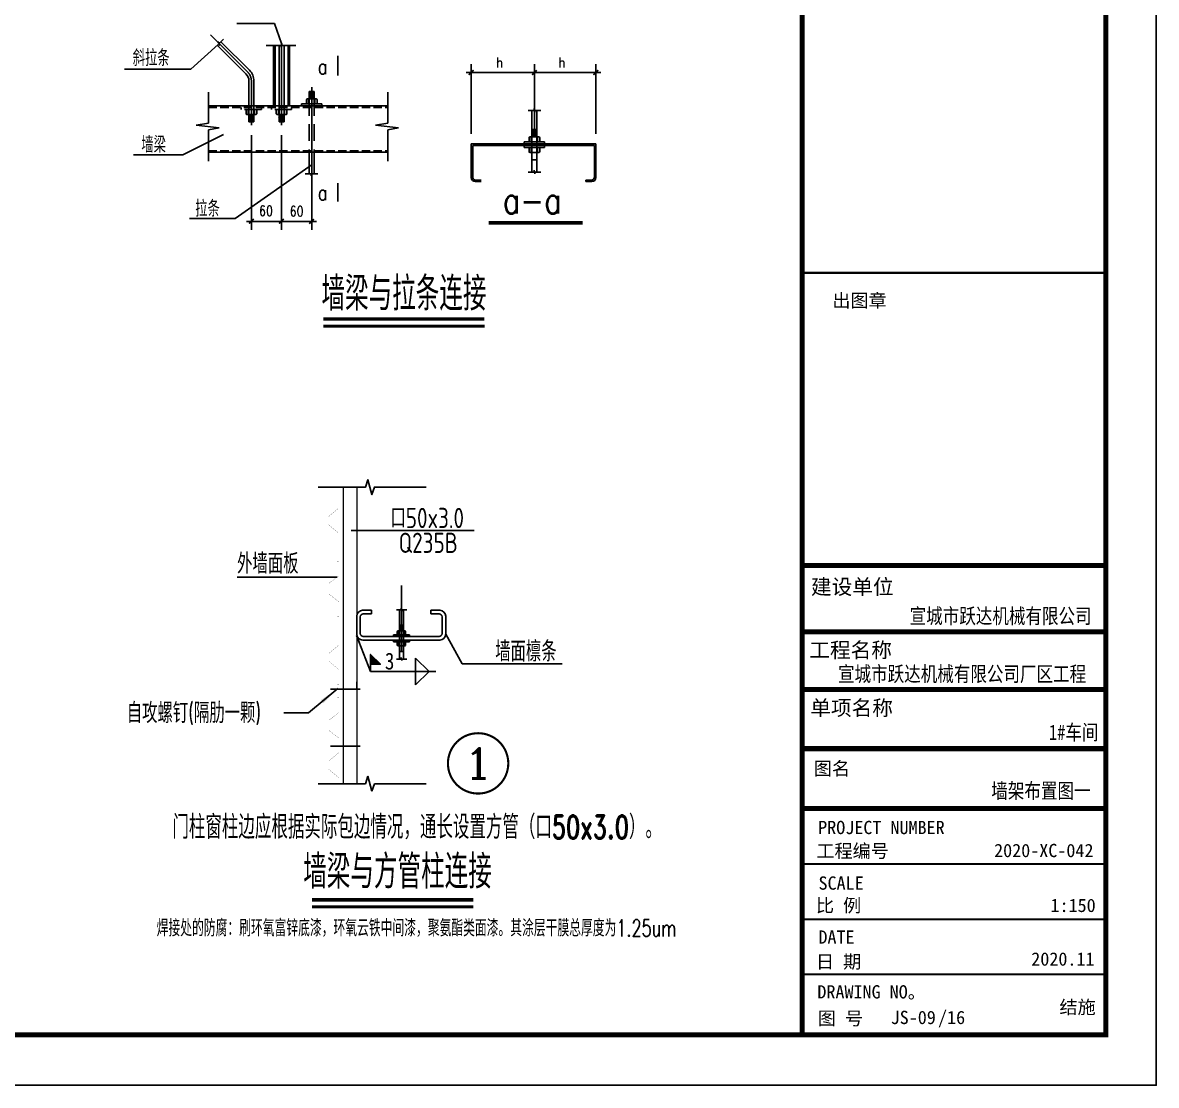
# Model space of a CAD drawing. Extents: x 69728788 to 149766163, y 20718153 to 43663798.
# Drawn here: x 74898904 to 74932569, y 21346809 to 21378362 of the extents above; entities that cross this region are included whole.
import ezdxf
from ezdxf.enums import TextEntityAlignment as Align

# ---------------------------------------------------------------- set-up
doc = ezdxf.new("R2010")
doc.units = 0
doc.header["$LTSCALE"] = 1000
doc.header["$MEASUREMENT"] = 0
for name, pattern in [('CENTER', [2, 1.25, -0.25, 0.25, -0.25]), ('DASH', [0.35, 0.25, -0.1]), ('DASHDOT', [25.4, 12.7, -6.35, 0, -6.35]), ('DASHED', [0.75, 0.5, -0.25])]:
    doc.linetypes.add(name, pattern=pattern)
doc.layers.get('0').update_dxf_attribs({"linetype": 'CONTINUOUS'})
for name, color, linetype in [('116', 1, 'CONTINUOUS'), ('5图框', 7, 'CONTINUOUS'), ('AXIS', 3, 'CONTINUOUS'), ('DHX', 1, 'DASHDOT'), ('DIM', 3, 'CONTINUOUS'), ('OTHER', 7, 'CONTINUOUS'), ('PUB_DIM', 3, 'CONTINUOUS'), ('PUB_HATCH', 8, 'CONTINUOUS'), ('PUB_TEXT', 7, 'CONTINUOUS'), ('PUB_TITLE', 4, 'CONTINUOUS'), ('QL', 4, 'CONTINUOUS'), ('TEXT', 7, 'CONTINUOUS'), ('XUX', 3, 'DASHED'), ('图框', 253, 'CONTINUOUS'), ('焊缝标注', 253, 'CONTINUOUS')]:
    doc.layers.add(name, color=color, linetype=linetype)
for name, color, linetype, lineweight in [('JXB-C3', 3, 'CONTINUOUS', 5), ('NO1', 3, 'CENTER', 5), ('图文说明基线', 251, 'CONTINUOUS', 50)]:
    doc.layers.add(name, color=color, linetype=linetype, lineweight=lineweight)
doc.styles.add('-黑体', font='simhei.ttf')
doc.styles.add('_TXT', font='SIMPLEX.shx', dxfattribs={"width": 0.6})
doc.styles.add('COMP', font='complex', dxfattribs={"bigfont": 'hztxt'})
doc.styles.add('DIM_FONT', font='SIMPLEX.shx', dxfattribs={"width": 0.8})
doc.styles.add('hztxt', font='romand_pkpm', dxfattribs={"bigfont": 'hztxt'})
doc.styles.add('TSSD_Rein', font='atssdeng.shx', dxfattribs={"width": 0.7, "bigfont": 'atssdchn.shx'})
doc.styles.add('宋体', font='', dxfattribs={"width": 0.8})
doc.styles.add('黑体', font='simhei.ttf', dxfattribs={"width": 0.6, "height": 4.3})
doc.styles.get('宋体').set_extended_font_data('SimSun')

# ---------------------------------------------------------------- blocks, each defined once
blk = doc.blocks.new('_ARROW')
blk.add_solid([(0, 0), (-1, 0.1), (-1, -0.1)])
blk = doc.blocks.new('_INDEX1')
at = {"const_width": 0.035}
blk.add_lwpolyline([(-0.5, 0, 1), (0.5, 0, 1)], format="xyb", close=True, dxfattribs=at)
at = {"style": 'COMP', "width": 2.333333}
blk.add_attdef('1', text='', height=0.5, dxfattribs=at).set_placement((-0.25, -0.25), (0.25, -0.25), align=Align.FIT)
blk = doc.blocks.new('*X30')
at = {"color": 0}
for p, q in [((20624, 8002), (20656, 8034)), ((20626, 7986), (20676, 8036)), ((20639, 7981), (20692, 8035)), ((20622, 8017), (20636, 8031)), ((20659, 7984), (20694, 8020)), ((20679, 7986), (20696, 8004))]:
    blk.add_line(p, q, dxfattribs=at)
blk = doc.blocks.new('*X32')
at = {"color": 0}
for p, q in [((20847, 8048), (20858, 8059)), ((20849, 8033), (20878, 8062)), ((20851, 8017), (20898, 8064)), ((20861, 8009), (20918, 8066)), ((20881, 8012), (20920, 8050)), ((20901, 8014), (20922, 8035)), ((20921, 8017), (20924, 8019))]:
    blk.add_line(p, q, dxfattribs=at)
blk = doc.blocks.new('*X31')
at = {"color": 0}
for p, q in [((20622, 8017), (20636, 8031)), ((20624, 8002), (20656, 8034)), ((20626, 7986), (20676, 8036)), ((20639, 7981), (20692, 8035)), ((20659, 7984), (20694, 8020)), ((20679, 7986), (20696, 8004))]:
    blk.add_line(p, q, dxfattribs=at)
blk = doc.blocks.new('*X33')
at = {"color": 0}
for p, q in [((22073, 7790), (22086, 7802)), ((22085, 7787), (22100, 7802)), ((22099, 7787), (22114, 7802)), ((22113, 7787), (22128, 7802)), ((22127, 7787), (22142, 7802)), ((22142, 7787), (22157, 7802)), ((22156, 7787), (22171, 7802)), ((22170, 7787), (22185, 7802)), ((22184, 7787), (22199, 7802)), ((22198, 7787), (22213, 7802)), ((22212, 7787), (22227, 7802)), ((22226, 7787), (22241, 7802)), ((22241, 7787), (22256, 7802)), ((22255, 7787), (22270, 7802)), ((22269, 7787), (22284, 7802)), ((22283, 7787), (22298, 7802)), ((22297, 7787), (22312, 7802)), ((22311, 7787), (22326, 7802)), ((22325, 7787), (22340, 7802)), ((22340, 7787), (22355, 7802)), ((22354, 7787), (22369, 7802)), ((22368, 7787), (22383, 7802)), ((22382, 7787), (22397, 7802)), ((22396, 7787), (22411, 7802)), ((22410, 7787), (22425, 7802)), ((22424, 7787), (22439, 7802)), ((22439, 7787), (22454, 7802)), ((22453, 7787), (22468, 7802)), ((22467, 7787), (22482, 7802)), ((22481, 7787), (22496, 7802)), ((22495, 7787), (22510, 7802)), ((22509, 7787), (22524, 7802)), ((22523, 7787), (22538, 7802)), ((22538, 7787), (22553, 7802)), ((22552, 7787), (22567, 7802)), ((22566, 7787), (22581, 7802)), ((22580, 7787), (22595, 7802)), ((22594, 7787), (22609, 7802)), ((22608, 7787), (22623, 7802)), ((22622, 7787), (22626, 7791))]:
    blk.add_line(p, q, dxfattribs=at)
blk = doc.blocks.new('*X34')
at = {"color": 0}
for p, q in [((20622, 8017), (20636, 8031)), ((20624, 8002), (20656, 8034)), ((20626, 7986), (20676, 8036)), ((20639, 7981), (20692, 8035)), ((20659, 7984), (20694, 8020)), ((20679, 7986), (20696, 8004))]:
    blk.add_line(p, q, dxfattribs=at)
blk = doc.blocks.new('_DIMX')
blk.add_line((-150, 0), (150, 0))
at = {"const_width": 50}
blk.add_lwpolyline([(-70, -70), (70, 70)], dxfattribs=at)

msp = doc.modelspace()

# ---------------------------------------------------------------- hatches: boundary and pattern name
at = {"layer": 'PUB_TEXT'}
msp.add_hatch(color=256, dxfattribs=at).paths.add_polyline_path([(74909528.7, 21359310.3), (74909237.9, 21359601.2), (74909237.9, 21359310.3)])
msp.add_hatch(color=256, dxfattribs=at).paths.add_polyline_path([(74909528.7, 21359310.3), (74909237.9, 21359601.2), (74909237.9, 21359310.3)])

# ---------------------------------------------------------------- linework, layer by layer
for p, q in [((74906380.2, 21378339.5), (74905259.1, 21378339.5)), ((74906591.5, 21377747.4), (74906380.2, 21378339.5)), ((74908823.2, 21360206.2, 0), (74908823.2, 21360737.8, 0)), ((74908929.5, 21360223.9, 0), (74908929.5, 21360720.1, 0)), ((74909000.4, 21360915, 0), (74909266.2, 21360915, 0)), ((74909018.1, 21360808.7, 0), (74909266.2, 21360808.7, 0)), ((74909266.2, 21360808.7, 0), (74909266.2, 21360915, 0)), ((74911022.5, 21360808.7, 0), (74911022.5, 21360915, 0)), ((74911022.5, 21360915, 0), (74911288.3, 21360915, 0)), ((74911022.5, 21360808.7, 0), (74911270.6, 21360808.7, 0)), ((74911359.2, 21360223.9, 0), (74911359.2, 21360720.1, 0)), ((74911465.5, 21360206.2, 0), (74911465.5, 21360737.8, 0)), ((74911288.3, 21360029, 0), (74909008, 21360029, 0)), ((74909018.1, 21360135.3, 0), (74911270.6, 21360135.3, 0))]:
    msp.add_line(p, q)
at = {"const_width": 99.5}
msp.add_lwpolyline([(74912737.9, 21372418.6), (74915536.8, 21372418.6)], dxfattribs=at)
for centre, radius, start, end in [((74909000.4, 21360737.8, 0), 177.2, 90, 180), ((74909018.1, 21360720.1, 0), 88.6, 90, 180), ((74911270.6, 21360720.1, 0), 88.6, 0, 90), ((74911288.3, 21360737.8, 0), 177.2, 0, 90), ((74909000.4, 21360206.2, 0), 177.2, 180, 270), ((74909018.1, 21360223.9, 0), 88.6, 180, 270), ((74911270.6, 21360223.9, 0), 88.6, 270, 0), ((74911288.3, 21360206.2, 0), 177.2, 270, 0)]:
    msp.add_arc(centre, radius, start, end)
at = {"layer": '116'}
msp.add_line((74910150.8, 21359688.6, 0), (74910150.8, 21361647.2, 0), dxfattribs=at)
at = {"layer": 'AXIS'}
msp.add_line((74908659.8, 21363282, 0), (74912306.7, 21363282, 0), dxfattribs=at)
at = {"layer": 'DHX'}
for p, q in [((74905586.2, 21376894.9), (74904477.2, 21378002.9)), ((74906591.5, 21375319.1), (74906591.5, 21377747.4)), ((74905695.7, 21375319.1), (74905695.7, 21376630.8)), ((74907487.3, 21373687.2), (74907487.3, 21376443.7))]:
    msp.add_line(p, q, dxfattribs=at)
msp.add_arc((74905322.4, 21376630.8), 373.2, 0, 45.02515, dxfattribs=at)
at = {"layer": 'DIM'}
for p, q in [((74904749.4, 21377754.8), (74904864.3, 21377869.8)), ((74904714.2, 21377716.8), (74903900.3, 21376978.6)), ((74905533.5, 21376842.1), (74904684.7, 21377690.1)), ((74904764.3, 21377695.6), (74904702.8, 21377788.8)), ((74904702.8, 21377788.8), (74904749.4, 21377754.8)), ((74904764.3, 21377695.6), (74904714.2, 21377716.8)), ((74905639, 21376947.7), (74904790.2, 21377795.7)), ((74906138.3, 21377684.6), (74906569.8, 21377684.6)), ((74906322.7, 21377684.6), (74906277.9, 21377684.6)), ((74906352.6, 21375889.7), (74906352.6, 21377684.6)), ((74906397.4, 21375889.7), (74906397.4, 21377684.6)), ((74906516.8, 21375889.7), (74906516.8, 21377684.6)), ((74906569.8, 21377684.6), (74906577, 21377632.3)), ((74906577, 21377632.3), (74906599.4, 21377741.6)), ((74906599.4, 21377741.6), (74906608.4, 21377684.6)), ((74906608.4, 21377684.6), (74907016.8, 21377684.6)), ((74906666.1, 21375889.7), (74906666.1, 21377684.6)), ((74906785.6, 21375889.7), (74906785.6, 21377684.6)), ((74906830.4, 21375889.7), (74906830.4, 21377684.6)), ((74906905, 21377684.6), (74906860.2, 21377684.6)), ((74903900.3, 21376978.6), (74901927, 21376978.6)), ((74905621, 21375889.7), (74905621, 21376630.8)), ((74905770.3, 21375889.7), (74905770.3, 21376630.8)), ((74904423.1, 21376301.7), (74904423.1, 21375380.8)), ((74907561.9, 21376315.2), (74907412.6, 21376315.2)), ((74907412.6, 21376098.8), (74907412.6, 21376315.2)), ((74907412.6, 21376315.2), (74907412.6, 21376098.8)), ((74907561.9, 21376098.8), (74907561.9, 21376315.2)), ((74909747.8, 21376301.7), (74909747.8, 21375380.8)), ((74904423.1, 21375889.7), (74909747.8, 21375889.7)), ((74906322.7, 21375889.7), (74906277.9, 21375889.7)), ((74907785.9, 21375949.5), (74907188.7, 21375949.5)), ((74907188.7, 21375889.7), (74907188.7, 21375949.5)), ((74907329, 21375949.5), (74907329, 21376068.9)), ((74907615.6, 21376098.8), (74907358.9, 21376098.8)), ((74907395.9, 21375949.5), (74907395.9, 21376098.8)), ((74907412.6, 21376098.8), (74907561.9, 21376098.8)), ((74907578.7, 21375949.5), (74907578.7, 21376098.8)), ((74907645.5, 21375949.5), (74907645.5, 21376068.9)), ((74907785.9, 21375889.7), (74907785.9, 21375949.5)), ((74914081.9, 21375752.7), (74913919.3, 21375752.7)), ((74914024.1, 21374970.8), (74914024.1, 21375752.7)), ((74914090.8, 21375809.7), (74914081.9, 21375752.7)), ((74914113.2, 21375700.3), (74914090.8, 21375809.7)), ((74914120.4, 21375752.7), (74914113.2, 21375700.3)), ((74914295.2, 21375752.7), (74914120.4, 21375752.7)), ((74914173.4, 21374970.8), (74914173.4, 21375752.7)), ((74904423.1, 21375380.8), (74904058.2, 21375321.9)), ((74904058.2, 21375321.9), (74904741.3, 21375234.5)), ((74904741.3, 21375234.5), (74904423.1, 21375179.4)), ((74904423.1, 21375179.4), (74904423.1, 21374250.1)), ((74909747.8, 21375380.8), (74909383, 21375321.9)), ((74909383, 21375321.9), (74910066, 21375234.5)), ((74910066, 21375234.5), (74909747.8, 21375179.4)), ((74909747.8, 21375179.4), (74909747.8, 21374250.1)), ((74914024.1, 21374970.8), (74914024.1, 21375187.3)), ((74914024.1, 21375187.3), (74914173.4, 21375187.3)), ((74914173.4, 21375187.3), (74914173.4, 21374970.8)), ((74904866.3, 21375045.8), (74903664.9, 21374437.2)), ((74913800.1, 21374821.5), (74914397.3, 21374821.5)), ((74913800.1, 21374761.8), (74913800.1, 21374821.5)), ((74913940.5, 21374821.5), (74913940.5, 21374940.9)), ((74913970.4, 21374970.8), (74914227.1, 21374970.8)), ((74914007.3, 21374821.5), (74914007.3, 21374970.8)), ((74914173.4, 21374970.8), (74914024.1, 21374970.8)), ((74914190.1, 21374821.5), (74914190.1, 21374970.8)), ((74914257, 21374821.5), (74914257, 21374940.9)), ((74914397.3, 21374761.8), (74914397.3, 21374821.5)), ((74904423.1, 21374516.2), (74909747.8, 21374516.2)), ((74907412.6, 21374516.2), (74907412.6, 21373869.4)), ((74907561.9, 21374516.2), (74907561.9, 21373869.4)), ((74912224.3, 21374761.8), (74912224.3, 21373761.5)), ((74914074.9, 21374761.8), (74912224.3, 21374761.8)), ((74912269.1, 21374717), (74912269.1, 21373776.4)), ((74914074.9, 21374717), (74912269.1, 21374717)), ((74913800.1, 21374717), (74913800.1, 21374657.2)), ((74913800.1, 21374657.2), (74914397.3, 21374657.2)), ((74913940.5, 21374657.2), (74913940.5, 21374537.8)), ((74913970.4, 21374507.9), (74914227.1, 21374507.9)), ((74914007.3, 21374657.2), (74914007.3, 21374507.9)), ((74914173.4, 21374507.9), (74914024.1, 21374507.9)), ((74914024.1, 21374507.9), (74914024.1, 21374291.5)), ((74914024.1, 21373923.6), (74914024.1, 21374507.9)), ((74914074.9, 21374761.8), (74915925.6, 21374761.8)), ((74914074.9, 21374717), (74915880.8, 21374717)), ((74914173.4, 21374291.5), (74914173.4, 21374507.9)), ((74914173.4, 21373923.6), (74914173.4, 21374507.9)), ((74914190.1, 21374657.2), (74914190.1, 21374507.9)), ((74914257, 21374657.2), (74914257, 21374537.8)), ((74914397.3, 21374717), (74914397.3, 21374657.2)), ((74915880.8, 21374717), (74915880.8, 21373776.4)), ((74915925.6, 21374761.8), (74915925.6, 21373761.5)), ((74903664.9, 21374437.2), (74902195.9, 21374437.2)), ((74907498.4, 21374150.2), (74905210.9, 21372544.4)), ((74914024.1, 21374291.5), (74914173.4, 21374291.5)), ((74907290.8, 21373869.4), (74907465.6, 21373869.4)), ((74907465.6, 21373869.4), (74907472.8, 21373817)), ((74907472.8, 21373817), (74907495.2, 21373926.4)), ((74907495.2, 21373926.4), (74907504.1, 21373869.4)), ((74907504.1, 21373869.4), (74907666.7, 21373869.4)), ((74914081.9, 21373923.6), (74913919.3, 21373923.6)), ((74914090.8, 21373980.6), (74914081.9, 21373923.6)), ((74914113.2, 21373871.2), (74914090.8, 21373980.6)), ((74914120.4, 21373923.6), (74914113.2, 21373871.2)), ((74914295.2, 21373923.6), (74914120.4, 21373923.6)), ((74912522.9, 21373642), (74912343.7, 21373642)), ((74912522.9, 21373686.8), (74912358.7, 21373686.8)), ((74915627, 21373686.8), (74915791.2, 21373686.8)), ((74915627, 21373686.8), (74915627, 21373642)), ((74915627, 21373642), (74915806.1, 21373642)), ((74905210.9, 21372544.4), (74903855.5, 21372544.4)), ((74910137.3, 21360928.1, 0), (74910007.2, 21360928.1, 0)), ((74910091, 21360302.5, 0), (74910091, 21360928.1, 0)), ((74910144.4, 21360973.7, 0), (74910137.3, 21360928.1, 0)), ((74910162.4, 21360886.2, 0), (74910144.4, 21360973.7, 0)), ((74910168.1, 21360928.1, 0), (74910162.4, 21360886.2, 0)), ((74910308, 21360928.1, 0), (74910168.1, 21360928.1, 0)), ((74910210.5, 21360302.5, 0), (74910210.5, 21360928.1, 0)), ((74910091, 21360302.5, 0), (74910091, 21360475.7, 0)), ((74910091, 21360475.7, 0), (74910210.5, 21360475.7, 0)), ((74910210.5, 21360475.7, 0), (74910210.5, 21360302.5, 0)), ((74909911.9, 21360183.1, 0), (74910389.6, 21360183.1, 0)), ((74909911.9, 21360135.3, 0), (74909911.9, 21360183.1, 0)), ((74909911.9, 21360029, 0), (74909911.9, 21359981.2, 0)), ((74910024.2, 21360183.1, 0), (74910024.2, 21360278.6, 0)), ((74910048.1, 21360302.5, 0), (74910253.5, 21360302.5, 0)), ((74910077.7, 21360183.1, 0), (74910077.7, 21360302.5, 0)), ((74910210.5, 21360302.5, 0), (74910091, 21360302.5, 0)), ((74910223.9, 21360183.1, 0), (74910223.9, 21360302.5, 0)), ((74910277.3, 21360183.1, 0), (74910277.3, 21360278.6, 0)), ((74910389.6, 21360135.3, 0), (74910389.6, 21360183.1, 0)), ((74910389.6, 21360029, 0), (74910389.6, 21359981.2, 0)), ((74909911.9, 21359981.2, 0), (74910389.6, 21359981.2, 0)), ((74910024.2, 21359981.2, 0), (74910024.2, 21359885.7, 0)), ((74910048.1, 21359861.8, 0), (74910253.5, 21359861.8, 0)), ((74910077.7, 21359981.2, 0), (74910077.7, 21359861.8, 0)), ((74910091, 21359464.8, 0), (74910091, 21359932.3, 0)), ((74910210.5, 21359861.8, 0), (74910091, 21359861.8, 0)), ((74910091, 21359861.8, 0), (74910091, 21359688.6, 0)), ((74910091, 21359688.6, 0), (74910210.5, 21359688.6, 0)), ((74910210.5, 21359464.8, 0), (74910210.5, 21359932.3, 0)), ((74910210.5, 21359688.6, 0), (74910210.5, 21359861.8, 0)), ((74910223.9, 21359981.2, 0), (74910223.9, 21359861.8, 0)), ((74910277.3, 21359981.2, 0), (74910277.3, 21359885.7, 0)), ((74910137.3, 21359464.8, 0), (74910007.2, 21359464.8, 0)), ((74910144.4, 21359510.4, 0), (74910137.3, 21359464.8, 0)), ((74910162.4, 21359422.9, 0), (74910144.4, 21359510.4, 0)), ((74910168.1, 21359464.8, 0), (74910162.4, 21359422.9, 0)), ((74910308, 21359464.8, 0), (74910168.1, 21359464.8, 0))]:
    msp.add_line(p, q, dxfattribs=at)
for centre, radius, start, end in [((74905322.4, 21376630.8), 298.6, 0, 45.02515), ((74905322.4, 21376630.8), 447.9, 0, 45.02515), ((74907358.9, 21376068.9), 29.9, 90, 180), ((74907615.6, 21376068.9), 29.9, 0, 90), ((74907615.6, 21376068.9), 29.9, 0, 90), ((74913970.4, 21374940.9), 29.9, 90, 180), ((74913970.4, 21374940.9), 29.9, 90, 180), ((74914227.1, 21374940.9), 29.9, 0, 90), ((74913970.4, 21374537.8), 29.9, 180, 270), ((74913970.4, 21374537.8), 29.9, 180, 270), ((74914227.1, 21374537.8), 29.9, 270, 0), ((74912343.7, 21373761.5), 119.4, 180, 270), ((74912358.7, 21373776.4), 89.6, 180, 270), ((74915791.2, 21373776.4), 89.6, 270, 0), ((74915806.1, 21373761.5), 119.4, 270, 0), ((74910048.1, 21360278.6, 0), 23.9, 90, 180), ((74910048.1, 21360278.6, 0), 23.9, 90, 180), ((74910253.5, 21360278.6, 0), 23.9, 0, 90), ((74910048.1, 21359885.7, 0), 23.9, 180, 270), ((74910048.1, 21359885.7, 0), 23.9, 180, 270), ((74910253.5, 21359885.7, 0), 23.9, 270, 0)]:
    msp.add_arc(centre, radius, start, end, dxfattribs=at)
at = {"layer": 'JXB-C3', "const_width": 5, "elevation": 0}
for points in [[(74908237.7, 21364571.3), (74908237.7, 21364385.3), (74908286.8, 21364385.3), (74908286.8, 21363943.5), (74907992.2, 21363698.1), (74907992.2, 21363452.6), (74908286.8, 21363207.1), (74908286.8, 21362765.3), (74908237.7, 21362765.3), (74908237.7, 21362372.6), (74908286.8, 21362372.6), (74908286.8, 21361930.8), (74907992.2, 21361711.6), (74907992.2, 21361401.8), (74908286.8, 21361171.9)], [(74908286.8, 21361171.9), (74908297.5, 21361162.9), (74908297.5, 21360721.1), (74908248.4, 21360721.1), (74908248.4, 21360328.4), (74908297.5, 21360328.4), (74908297.5, 21359886.5), (74908003, 21359641.1), (74908003, 21359395.6), (74908297.5, 21359150.2), (74908297.5, 21358708.4), (74908248.4, 21358708.4), (74908248.4, 21358315.6), (74908297.5, 21358315.6), (74908297.5, 21357873.8), (74908003, 21357654.7), (74908003, 21357344.8), (74908286.8, 21357123.3), (74908286.8, 21356681.5), (74907992.2, 21356436), (74907992.2, 21356190.6), (74908286.8, 21355945.1), (74908286.8, 21355764.4)]]:
    msp.add_lwpolyline(points, dxfattribs=at)
at = {"layer": 'NO1', "color": 7, "linetype": 'Continuous'}
for p, q in [((74908423.2, 21364571.3, 0), (74908423.2, 21355764.4, 0)), ((74908823.2, 21364571.3, 0), (74908823.2, 21355764.4, 0))]:
    msp.add_line(p, q, dxfattribs=at)
at = {"layer": 'OTHER'}
for p, q in [((74909087, 21355764.4, 0), (74909157, 21355984.4, 0)), ((74909157, 21355984.4, 0), (74909277, 21355544.4, 0)), ((74907674.4, 21355764.4, 0), (74909087, 21355764.4, 0)), ((74909277, 21355544.4, 0), (74909347, 21355764.4, 0)), ((74909347, 21355764.4, 0), (74910883.2, 21355764.4, 0))]:
    msp.add_line(p, q, dxfattribs=at)
at = {"layer": 'OTHER', "elevation": 0}
msp.add_lwpolyline([(74907674.4, 21364571.3), (74909087, 21364571.3), (74909157, 21364791.3), (74909277, 21364351.3), (74909347, 21364571.3), (74910883.2, 21364571.3)], dxfattribs=at)
at = {"layer": 'PUB_DIM'}
for p, q in [((74912224.3, 21375061.8), (74912224.3, 21377130.2)), ((74912225.3, 21376880.2), (74914097.7, 21376880.2)), ((74914098.7, 21375061.8), (74914098.7, 21377130.2)), ((74914098.7, 21375061.8), (74914098.7, 21377130.2)), ((74914099.7, 21376880.2), (74915924.6, 21376880.2)), ((74915925.6, 21375061.8), (74915925.6, 21377130.2)), ((74905695.7, 21375019.1), (74905695.7, 21372212.8)), ((74906591.5, 21375019.1), (74906591.5, 21372212.8)), ((74906591.5, 21375019.1), (74906591.5, 21372212.8)), ((74907487.3, 21375019.1), (74907487.3, 21372212.8)), ((74906589.5, 21372462.8), (74905697.7, 21372462.8)), ((74907485.3, 21372462.8), (74906593.5, 21372462.8)), ((74908243.4, 21361898.5, 0), (74905269.6, 21361898.5, 0)), ((74914924.7, 21359327, 0), (74911950.9, 21359327, 0)), ((74908259.7, 21358590.9, 0), (74907394.3, 21357864.8, 0)), ((74907394.3, 21357864.8, 0), (74906655.7, 21357864.8, 0))]:
    msp.add_line(p, q, dxfattribs=at)
at = {"layer": 'PUB_DIM', "const_width": 44.8}
for points in [[(74908263.8, 21377378), (74908263.8, 21376787.4)], [(74908263.8, 21373042.3), (74908263.8, 21373596.9)]]:
    msp.add_lwpolyline(points, dxfattribs=at)
at = {"layer": 'PUB_DIM', "elevation": 0}
msp.add_lwpolyline([(74911950.9, 21359327), (74911465.5, 21360206.2)], dxfattribs=at)
at = {"layer": 'PUB_HATCH'}
for p, q in [((74908423.2, 21364571.3, 0), (74908823.2, 21364571.3, 0)), ((74910394.1, 21364571.3, 0), (74910197.8, 21364571.3, 0)), ((74908823.2, 21358794, 0), (74908823.2, 21358597.7, 0)), ((74908423.2, 21355764.4, 0), (74908823.2, 21355764.4, 0)), ((74910394.1, 21355764.4, 0), (74910197.8, 21355764.4, 0))]:
    msp.add_line(p, q, dxfattribs=at)
at = {"layer": 'PUB_TEXT', "elevation": 0}
msp.add_lwpolyline([(74909237.9, 21359097.2), (74909237.9, 21359601.2), (74909528.7, 21359310.3), (74909237.9, 21359310.3)], dxfattribs=at)
msp.add_lwpolyline([(74909237.9, 21359097.2), (74909237.9, 21359601.2), (74909528.7, 21359310.3), (74909237.9, 21359310.3)], dxfattribs=at)
at = {"layer": 'PUB_TITLE'}
msp.add_lwpolyline([(74843468.9, 21346808.9), (74932568.9, 21346808.9), (74932568.9, 21409808.9), (74843468.9, 21409808.9)], close=True, dxfattribs=at)
at = {"layer": 'PUB_TITLE', "const_width": 150}
msp.add_lwpolyline([(74847218.9, 21348308.9), (74931068.9, 21348308.9), (74931068.9, 21408308.9), (74847218.9, 21408308.9)], close=True, dxfattribs=at)
at = {"layer": 'QL', "const_width": 53.3, "elevation": 0}
for points in [[(74908038.4, 21358569.4), (74908927.2, 21358569.4)], [(74908038.4, 21356876.4), (74908927.2, 21356876.4)]]:
    msp.add_lwpolyline(points, dxfattribs=at)
at = {"layer": 'XUX', "linetype": 'DASH'}
for p, q in [((74904423.1, 21375844.9), (74909747.8, 21375844.9)), ((74904423.1, 21374556.7), (74909747.8, 21374556.7))]:
    msp.add_line(p, q, dxfattribs=at)
at = {"layer": 'XUX'}
for p, q in [((74905397.1, 21375844.9), (74905397.1, 21375785.2)), ((74905621, 21375889.7), (74905622.4, 21375419.4)), ((74905770.3, 21375419.4), (74905770.3, 21375889.7)), ((74905994.3, 21375844.9), (74905994.3, 21375785.2)), ((74906292.9, 21375844.9), (74906292.9, 21375785.2)), ((74906516.8, 21375889.7), (74906518.2, 21375419.4)), ((74906666.1, 21375419.4), (74906666.1, 21375889.7)), ((74906890.1, 21375844.9), (74906890.1, 21375785.2)), ((74907412.6, 21376098.8), (74907412.6, 21374516.2)), ((74907561.9, 21376098.8), (74907561.9, 21374516.2)), ((74905994.3, 21375785.2), (74905397.1, 21375785.2)), ((74905537.5, 21375785.2), (74905537.5, 21375665.8)), ((74905824, 21375635.9), (74905567.3, 21375635.9)), ((74905604.3, 21375785.2), (74905604.3, 21375635.9)), ((74905621, 21375635.9), (74905770.3, 21375635.9)), ((74905787.1, 21375785.2), (74905787.1, 21375635.9)), ((74905853.9, 21375785.2), (74905853.9, 21375665.8)), ((74906890.1, 21375785.2), (74906292.9, 21375785.2)), ((74906433.3, 21375785.2), (74906433.3, 21375665.8)), ((74906719.8, 21375635.9), (74906463.1, 21375635.9)), ((74906500.1, 21375785.2), (74906500.1, 21375635.9)), ((74906516.8, 21375635.9), (74906666.1, 21375635.9)), ((74906682.9, 21375785.2), (74906682.9, 21375635.9)), ((74906749.7, 21375785.2), (74906749.7, 21375665.8)), ((74905770.3, 21375419.4), (74905621, 21375419.4)), ((74906666.1, 21375419.4), (74906516.8, 21375419.4)), ((74914024.1, 21374507.9), (74914024.1, 21374970.8)), ((74914173.4, 21374507.9), (74914173.4, 21374970.8)), ((74910091, 21359932.3, 0), (74910091, 21360302.5, 0)), ((74910210.5, 21359932.3, 0), (74910210.5, 21360302.5, 0))]:
    msp.add_line(p, q, dxfattribs=at)
for centre, start, end in [((74905567.3, 21375665.8), 180, 270), ((74905824, 21375665.8), 270, 0), ((74905824, 21375665.8), 270, 0), ((74906463.1, 21375665.8), 180, 270), ((74906719.8, 21375665.8), 270, 0), ((74906719.8, 21375665.8), 270, 0)]:
    msp.add_arc(centre, 29.9, start, end, dxfattribs=at)
at = {"layer": '图文说明基线', "const_width": 101.6, "elevation": 0}
msp.add_lwpolyline([(74907834.9, 21369562.7), (74912618.1, 21369562.7)], dxfattribs=at)
at = {"layer": '图文说明基线', "elevation": 0}
msp.add_lwpolyline([(74907834.9, 21369352.9), (74912618.1, 21369352.9)], dxfattribs=at)
at = {"layer": '图文说明基线', "const_width": 101.6}
msp.add_lwpolyline([(74907500.6, 21352317.5), (74912283.8, 21352317.5)], dxfattribs=at)
at = {"layer": '图文说明基线'}
msp.add_lwpolyline([(74907500.6, 21352107.8), (74912283.8, 21352107.8)], dxfattribs=at)
at = {"layer": '图框', "color": 4}
for points, const_width in [([(74922055.1, 21408308.9), (74922055.1, 21348308.9)], 147.9), ([(74922055.1, 21362245.8), (74931036.2, 21362245.8)], 149.4), ([(74922055.1, 21360270.3), (74931038.9, 21360270.3)], 149.4), ([(74922055.1, 21358561.3), (74931068.9, 21358561.3)], 149.4), ([(74922055.1, 21356805.2), (74931068.9, 21356805.2)], 149.4), ([(74922055.1, 21355028.4), (74931068.9, 21355028.4)], 149.4), ([(74922055.1, 21353380.1), (74931068.9, 21353380.1)], 60.5), ([(74922055.1, 21351734.7), (74931068.9, 21351734.7)], 60.5), ([(74922055.1, 21350101.7), (74931068.9, 21350101.7)], 60.5)]:
    msp.add_lwpolyline(points, dxfattribs=dict(at, const_width=const_width))
at = {"layer": '图框', "color": 0}
for points, const_width in [([(74922055.1, 21370932.5), (74931068.9, 21370932.5)], 75), ([(74922518.9, 21362245.8), (74931036.2, 21362245.8)], 60.5)]:
    msp.add_lwpolyline(points, dxfattribs=dict(at, const_width=const_width))
at = {"layer": '焊缝标注'}
for p, q in [((74908821.1, 21360166.3, 0), (74909237.9, 21359097.2, 0)), ((74910573.6, 21359097.2, 0), (74910573.6, 21359497.2, 0)), ((74910573.6, 21359497.2, 0), (74910973.6, 21359097.2, 0)), ((74909237.9, 21359097.2, 0), (74911173.6, 21359097.2, 0)), ((74910573.6, 21359097.2, 0), (74910573.6, 21358697.2, 0)), ((74910573.6, 21358697.2, 0), (74910973.6, 21359097.2, 0))]:
    msp.add_line(p, q, dxfattribs=at)
msp.add_solid([(74908821.1, 21360166.3, 0), (74908865.8, 21359969, 0), (74908921.7, 21359990.8, 0)], dxfattribs=at)

# ---------------------------------------------------------------- block references
at = {"layer": 'DIM'}
for name, p, xscale, yscale, zscale, rotation in [('*X33', (74929650.2, 21443451.3), -2.98598400130868, 2.98598400130868, 2.985984000000001, 90), ('*X33', (74930083.2, 21443451.3), -2.98598400130868, 2.98598400130868, 2.985984000000001, 90), ('*X31', (74923566.3, 21440385), -2.985983999843801, 2.98598400130868, 2.985984000000001, 97.12501646416267), ('*X34', (74898019.7, 21439257), 2.985983999843801, 2.98598400130868, 2.985984000000001, 262.8749835358373), ('*X30', (74897287.5, 21411731.4, 0), 2.388781225923982, 2.38878121972084, 2.388781228032001, 262.8749837065122)]:
    msp.add_blockref(name, p, dxfattribs=dict(at, xscale=xscale, yscale=yscale, zscale=zscale, rotation=rotation))
at = {"layer": 'PUB_DIM', "rotation": 180}
for p in [(74912224.3, 21376880.2), (74914098.7, 21376880.2), (74905696.7, 21372462.8), (74906588.5, 21372462.8), (74907484.3, 21372462.8)]:
    msp.add_blockref('_DIMX', p, dxfattribs=at)
at = {"layer": 'PUB_DIM'}
for p in [(74914098.7, 21376880.2), (74915925.6, 21376880.2)]:
    msp.add_blockref('_DIMX', p, dxfattribs=at)
at = {"layer": 'PUB_DIM', "xscale": -600.0000000020191, "yscale": 600, "zscale": 600.0000000000299, "rotation": 219.9999999996461}
msp.add_blockref('_ARROW', (74908259.7, 21358590.9, 0), dxfattribs=at)
at = {"layer": 'PUB_TEXT', "xscale": 1792, "yscale": 1792, "zscale": 1792}
msp.add_blockref('_INDEX1', (74912428.7, 21356368.5, 0), dxfattribs=at).add_auto_attribs({'1': '1'})
at = {"layer": 'XUX', "xscale": -2.985983999843801, "yscale": 2.98598400130868, "zscale": 2.985984000000001, "rotation": 97.12501646416267}
for p in [(74921774.7, 21440385), (74922670.5, 21440385)]:
    msp.add_blockref('*X32', p, dxfattribs=at)

# ---------------------------------------------------------------- texts
at = {"insert": (74925259.2, 21360523.3), "char_height": 2.5, "width": 44.085, "attachment_point": 1}
msp.add_mtext('宣城嘉怡纸箱包装有限公司', dxfattribs=at)
at = {"layer": '5图框', "style": 'hztxt', "width": 0.7}
for s, height, p in [('墙梁与拉条连接', 1000.05, (74907776.8, 21369812.8, 0)), ('门柱窗柱边应根据实际包边情况，通长设置方管（口50x3.0）。', 700, (74903349.6, 21354127.9)), ('墙梁与方管柱连接', 1000.05, (74907235.4, 21352650.4)), ('焊接处的防腐：刷环氧富锌底漆，环氧云铁中间漆，聚氨酯类面漆。其涂层干膜总厚度为1.25um', 500, (74902884, 21351228.9))]:
    msp.add_text(s, height=height, dxfattribs=at).set_placement(p)
at = {"layer": 'AXIS', "style": 'TSSD_Rein', "width": 0.8}
for s, p in [('口50x3.0', (74909824.7, 21363355.5, 0)), ('Q235B', (74910069.6, 21362617, 0)), ('外墙面板', (74905271.7, 21362000.5, 0)), ('墙面檩条', (74912936, 21359393.1, 0))]:
    msp.add_text(s, height=600, dxfattribs=at).set_placement(p)
msp.add_text('自攻螺钉(隔肋一颗)', height=600, dxfattribs=at).set_placement((74901995.3, 21357864.8, 0), align=Align.MIDDLE_LEFT)
at = {"layer": 'PUB_DIM', "color": 7, "style": 'DIM_FONT', "width": 0.8}
for p in [(74912967.2, 21377030.2), (74914817.9, 21377030.2)]:
    msp.add_text('h', height=300, dxfattribs=at).set_placement(p)
at = {"layer": 'PUB_DIM', "style": 'DIM_FONT', "width": 0.8}
for p in [(74907815.9, 21377055.7), (74907815.9, 21373311.1)]:
    msp.add_text('a', height=447.9, dxfattribs=at).set_placement(p, align=Align.MIDDLE)
at = {"layer": 'PUB_DIM', "color": 7, "char_height": 300, "attachment_point": 5, "style": 'DIM_FONT'}
for insert in [(74906129.1, 21372775.1), (74907039.4, 21372762.8)]:
    msp.add_mtext('\\A1;60', dxfattribs=dict(at, insert=insert))
at = {"layer": 'PUB_TEXT', "width": 0.8}
for s, height, style, p in [('斜拉条', 480, 'TSSD_Rein', (74902173.7, 21377075.5)), ('墙梁', 480, 'TSSD_Rein', (74902428.3, 21374499.6)), ('拉条', 480, 'TSSD_Rein', (74904028.8, 21372602.5)), ('a-a', 796.26, '_TXT', (74913159.1, 21372691))]:
    msp.add_text(s, height=height, dxfattribs=dict(at, style=style)).set_placement(p)
at = {"layer": 'TEXT', "color": 3, "style": '-黑体', "width": 0.8}
for s, height, p in [('宣城市跃达机械有限公司', 450.225, (74925242.7, 21360520)), ('宣城市跃达机械有限公司厂区工程', 450.225, (74923116.1, 21358799.2)), ('1#车间', 450.22, (74929378.1, 21357065.6)), ('墙架布置图一', 450.22, (74927667.7, 21355331.4))]:
    msp.add_text(s, height=height, dxfattribs=at).set_placement(p)
at = {"layer": '图框', "color": 4}
for s, height, style, p in [('出图章', 394.42, '黑体', (74922947.8, 21369911.9)), ('建设单位', 450, '黑体', (74922312.5, 21361386.8)), ('工程名称', 450, '黑体', (74922262.7, 21359509.5)), ('单项名称', 450, '黑体', (74922292.7, 21357790.7)), ('图名', 394.42, '黑体', (74922396.6, 21356017.6)), ('工程编号', 394.42, '黑体', (74922473.8, 21353570.7)), ('2020-XC-042', 394.416, '宋体', (74927751.3, 21353584.3)), ('SCALE', 394.42, '黑体', (74922536.6, 21352617.4)), ('比 例', 394.42, '黑体', (74922460.5, 21351952.9)), ('1:150', 394.42, '宋体', (74929426, 21351954.5)), ('DATE', 394.42, '黑体', (74922534.5, 21351014.4)), ('日 期', 394.42, '黑体', (74922460.5, 21350283.7)), ('2020.11', 394.42, '宋体', (74928855.1, 21350362.3)), ('DRAWING NO。', 394.416, '黑体', (74922503.4, 21349387.4)), ('图 号', 394.42, '黑体', (74922516.5, 21348599.8))]:
    msp.add_text(s, height=height, dxfattribs=dict(at, style=style)).set_placement(p)
at = {"layer": '图框', "color": 0, "style": '黑体'}
msp.add_text('PROJECT NUMBER', height=394.416, dxfattribs=at).set_placement((74922527, 21354267.9))
at = {"layer": '图框', "color": 3, "style": '宋体'}
for s, p in [('结施', (74929691.9, 21348933.6)), ('JS-09', (74924679.8, 21348627.3)), ('/16', (74926086.4, 21348627.3))]:
    msp.add_text(s, height=394.42, dxfattribs=at).set_placement(p)
at = {"layer": '焊缝标注', "width": 1.040018}
msp.add_text('3', height=500, dxfattribs=at).set_placement((74909662.1, 21359155.6, 0), (74909942.2, 21359155.6, 0), align=Align.FIT)

doc.saveas('drawing.dxf')
